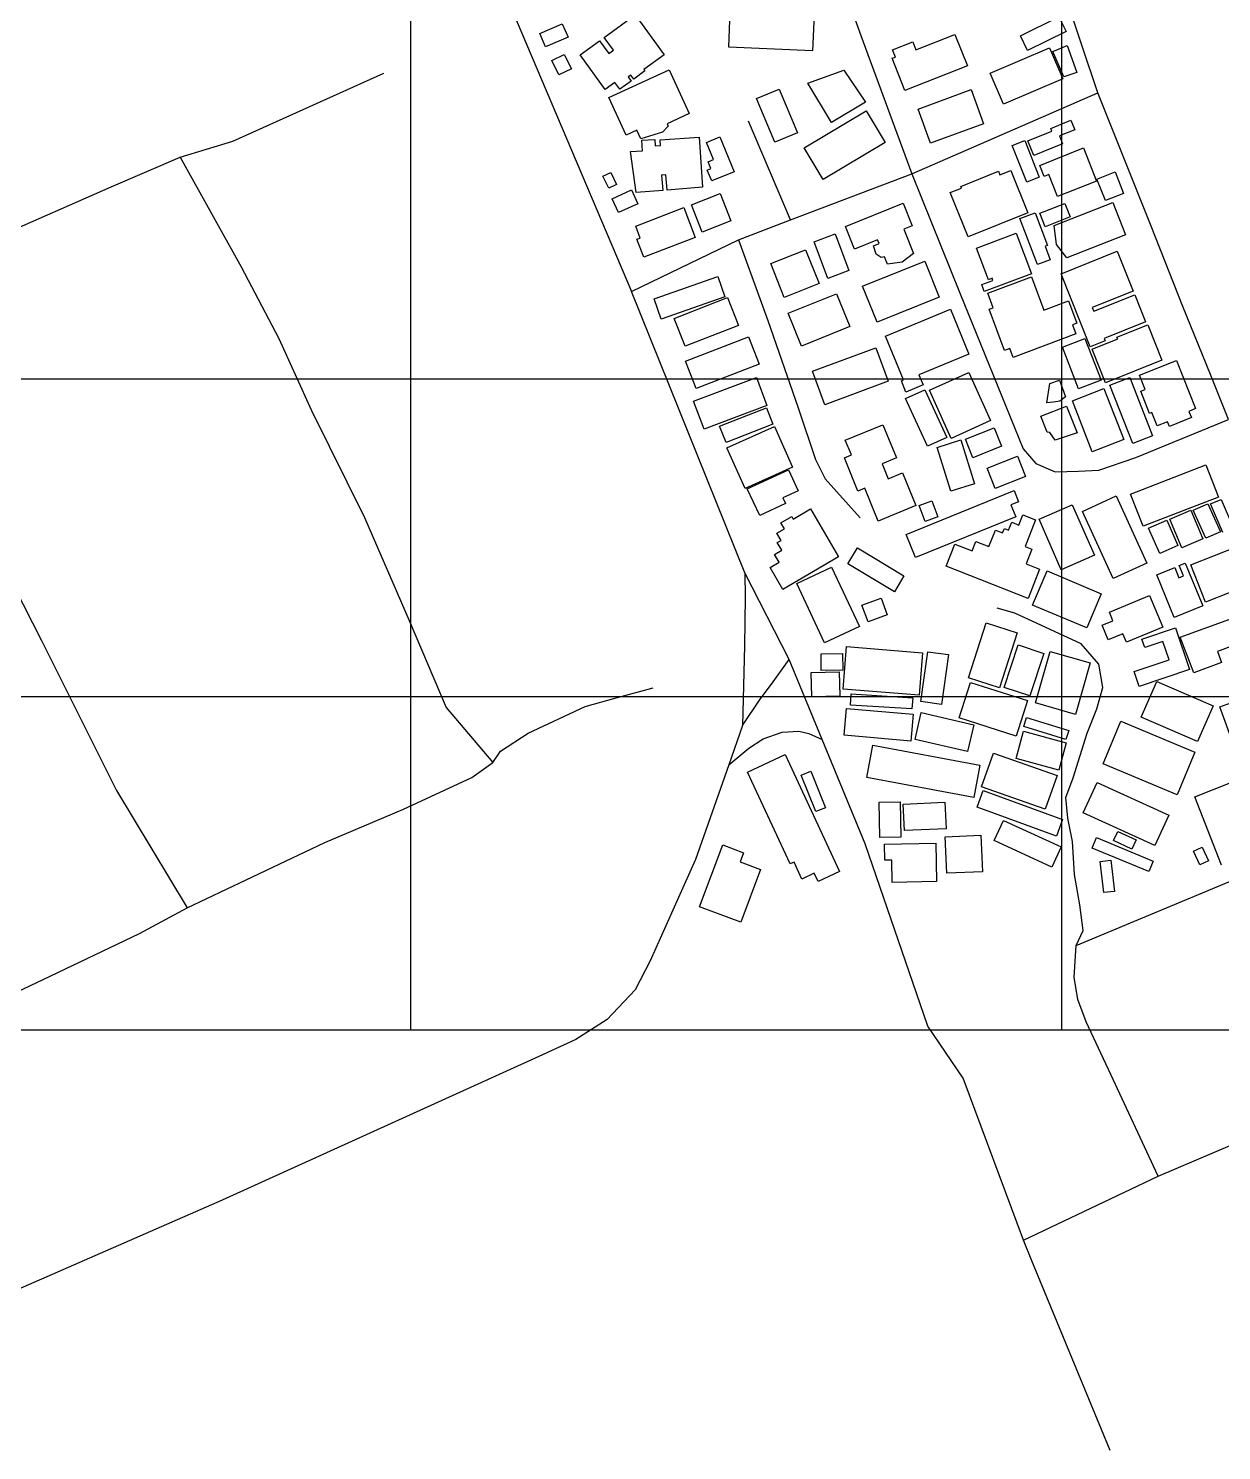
# Model space of a CAD drawing. Header units: metres. Extents: x 375284 to 378017, y 725251 to 730423.
# Drawn here: x 376282.5 to 376649.1, y 726470.8 to 726907.6 of the extents above; entities that cross this region are included whole.
import ezdxf

# ---------------------------------------------------------------- set-up
doc = ezdxf.new("R2010")
doc.units = ezdxf.units.M
for name, color, linetype in [('BUILDINGS', 7, 'Continuous'), ('GRID', 4, 'Continuous'), ('PLOT', 1, 'Continuous'), ('ROADS', 8, 'Continuous')]:
    doc.layers.add(name, color=color, linetype=linetype)

msp = doc.modelspace()

# ---------------------------------------------------------------- linework, layer by layer
at = {"layer": 'BUILDINGS'}
for p, q in [((376459.37, 726904.86), (376468.94, 726911.8)), ((376468.94, 726911.8), (376477.88, 726899.5)), ((376497.68, 726901.81), (376498.12, 726912.93)), ((376523.87, 726911.87), (376523.43, 726900.76)), ((376439.6, 726906.06), (376446.54, 726909.05)), ((376446.54, 726909.05), (376448.31, 726904.94)), ((376587.25, 726905.32), (376599.11, 726911.13)), ((376599.11, 726911.13), (376601.33, 726906.63)), ((376441.36, 726901.94), (376439.6, 726906.06)), ((376448.31, 726904.94), (376441.36, 726901.94)), ((376451.98, 726899.48), (376457.95, 726903.83)), ((376457.95, 726903.83), (376460.84, 726899.85)), ((376462.27, 726900.88), (376459.37, 726904.86)), ((376548, 726901.03), (376554.21, 726903.47)), ((376554.21, 726903.47), (376555.15, 726901.04)), ((376555.15, 726901.04), (376567.17, 726905.75)), ((376567.17, 726905.75), (376570.97, 726896.06)), ((376589.46, 726900.81), (376587.25, 726905.32)), ((376601.33, 726906.63), (376589.46, 726900.81)), ((376443.33, 726897.74), (376447.15, 726899.6)), ((376447.15, 726899.6), (376449.32, 726895.16)), ((376459.72, 726888.82), (376451.98, 726899.48)), ((376460.84, 726899.85), (376462.27, 726900.88)), ((376477.88, 726899.5), (376471.62, 726894.95)), ((376523.43, 726900.76), (376497.68, 726901.81)), ((376547.9, 726898.44), (376548.86, 726898.82)), ((376548.86, 726898.82), (376548, 726901.03)), ((376578, 726893.9), (376596.21, 726901.65)), ((376596.21, 726901.65), (376600.27, 726892.12)), ((376597.18, 726900.56), (376601.65, 726902.33)), ((376600.61, 726892.68), (376597.18, 726900.56)), ((376601.65, 726902.33), (376604.6, 726894.11)), ((376445.49, 726893.3), (376443.33, 726897.74)), ((376449.32, 726895.16), (376445.49, 726893.3)), ((376460.88, 726886.36), (376479.39, 726894.86)), ((376471.92, 726894.54), (376468.48, 726892.04)), ((376471.62, 726894.95), (376471.92, 726894.54)), ((376479.39, 726894.86), (376485.53, 726881.47)), ((376522.01, 726890.76), (376532.99, 726894.77)), ((376532.99, 726894.77), (376539.64, 726885)), ((376551.79, 726888.52), (376547.9, 726898.44)), ((376570.97, 726896.06), (376551.79, 726888.52)), ((376604.6, 726894.11), (376600.61, 726892.68)), ((376462.71, 726891), (376459.72, 726888.82)), ((376464.21, 726888.94), (376462.71, 726891)), ((376467.65, 726891.44), (376464.21, 726888.94)), ((376467.58, 726893.28), (376466.74, 726892.68)), ((376466.74, 726892.68), (376467.65, 726891.44)), ((376468.48, 726892.04), (376467.58, 726893.28)), ((376529.25, 726878.74), (376522.01, 726890.76)), ((376582.06, 726884.35), (376578, 726893.9)), ((376600.27, 726892.12), (376582.06, 726884.35)), ((376466.15, 726874.86), (376460.88, 726886.36)), ((376506.18, 726886.06), (376513.12, 726888.98)), ((376511.86, 726872.62), (376506.18, 726886.06)), ((376513.12, 726888.98), (376518.8, 726875.55)), ((376555.82, 726882.84), (376572.1, 726888.81)), ((376572.1, 726888.81), (376575.95, 726878.32)), ((376485.53, 726881.47), (376478.71, 726878.34)), ((376520.81, 726870.91), (376539.93, 726882.33)), ((376539.64, 726885), (376529.25, 726878.74)), ((376539.93, 726882.33), (376545.74, 726872.59)), ((376559.67, 726872.34), (376555.82, 726882.84)), ((376479.08, 726877.54), (376477.37, 726875.76)), ((376478.71, 726878.34), (376479.08, 726877.54)), ((376575.95, 726878.32), (376559.67, 726872.34)), ((376596.6, 726876.9), (376602.78, 726879.39)), ((376596.97, 726876.02), (376596.6, 726876.9)), ((376602.78, 726879.39), (376603.96, 726876.47)), ((376469.45, 726876.38), (376466.15, 726874.86)), ((376470.68, 726873.69), (376469.45, 726876.38)), ((376477.37, 726875.76), (376470.68, 726873.69)), ((376470.95, 726873.28), (376474.98, 726873.53)), ((376471.16, 726870.01), (376470.95, 726873.28)), ((376474.98, 726873.53), (376475.1, 726871.5)), ((376476.56, 726873.4), (376488.6, 726874.16)), ((376476.68, 726871.6), (376476.56, 726873.4)), ((376488.6, 726874.16), (376489.56, 726858.88)), ((376490.8, 726872.57), (376494.91, 726874.26)), ((376492.96, 726867.3), (376490.8, 726872.57)), ((376494.91, 726874.26), (376499.32, 726863.59)), ((376518.8, 726875.55), (376511.86, 726872.62)), ((376545.74, 726872.59), (376526.63, 726861.17)), ((376584.76, 726871.63), (376588.59, 726873.14)), ((376588.59, 726873.14), (376593.07, 726861.87)), ((376589.56, 726873.03), (376596.97, 726876.02)), ((376591.35, 726868.59), (376589.56, 726873.03)), ((376603.96, 726876.47), (376599.27, 726874.57)), ((376599.27, 726874.57), (376600.24, 726872.18)), ((376467.45, 726869.79), (376471.16, 726870.01)), ((376469.18, 726857.16), (376467.45, 726869.79)), ((376475.1, 726871.5), (376476.68, 726871.6)), ((376526.63, 726861.17), (376520.81, 726870.91)), ((376589.24, 726860.35), (376584.76, 726871.63)), ((376600.24, 726872.18), (376591.35, 726868.59)), ((376593.19, 726865.55), (376606.65, 726870.88)), ((376606.65, 726870.88), (376610.68, 726860.69)), ((376491.07, 726864.11), (376492.19, 726864.58)), ((376492.45, 726860.76), (376491.07, 726864.11)), ((376491.33, 726866.63), (376492.96, 726867.3)), ((376492.19, 726864.58), (376491.33, 726866.63)), ((376499.32, 726863.59), (376492.45, 726860.76)), ((376568.95, 726859.1), (376580.49, 726863.74)), ((376580.49, 726863.74), (376580.92, 726862.64)), ((376580.92, 726862.64), (376584.32, 726864)), ((376584.32, 726864), (376589.53, 726851.01)), ((376594.55, 726862.12), (376593.19, 726865.55)), ((376610.76, 726861.35), (376616.35, 726863.55)), ((376616.35, 726863.55), (376618.96, 726856.9)), ((376459.04, 726862.2), (376461.47, 726863.37)), ((376460.79, 726858.55), (376459.04, 726862.2)), ((376463.22, 726859.7), (376460.79, 726858.55)), ((376461.47, 726863.37), (376463.22, 726859.7)), ((376478.32, 726862.62), (376477.06, 726862.51)), ((376477.06, 726862.51), (376477.45, 726857.86)), ((376478.71, 726857.96), (376478.32, 726862.62)), ((376593.07, 726861.87), (376589.24, 726860.35)), ((376595.99, 726862.7), (376594.55, 726862.12)), ((376598.66, 726855.94), (376595.99, 726862.7)), ((376610.68, 726860.69), (376598.66, 726855.94)), ((376613.37, 726854.71), (376610.76, 726861.35)), ((376461.85, 726855.3), (376467.75, 726858.02)), ((376463.82, 726851.04), (376461.85, 726855.3)), ((376467.75, 726858.02), (376469.72, 726853.77)), ((376477.45, 726857.86), (376469.18, 726857.16)), ((376489.56, 726858.88), (376478.71, 726857.96)), ((376486.26, 726853.44), (376495.06, 726856.9)), ((376495.06, 726856.9), (376498.35, 726848.53)), ((376565.73, 726857.21), (376569.16, 726858.58)), ((376571.17, 726843.64), (376565.73, 726857.21)), ((376569.16, 726858.58), (376568.95, 726859.1)), ((376618.96, 726856.9), (376613.37, 726854.71)), ((376469.72, 726853.77), (376463.82, 726851.04)), ((376469.08, 726846.86), (376483.86, 726852.55)), ((376483.86, 726852.55), (376487.39, 726843.36)), ((376489.54, 726845.07), (376486.26, 726853.44)), ((376533.5, 726846.72), (376551.27, 726853.89)), ((376551.27, 726853.89), (376554.04, 726847.01)), ((376589.53, 726851.01), (376571.17, 726843.64)), ((376587.12, 726849.2), (376591.8, 726850.98)), ((376591.8, 726850.98), (376595.61, 726840.97)), ((376593.25, 726850.81), (376600.94, 726853.79)), ((376594.84, 726846.71), (376593.25, 726850.81)), ((376597.62, 726847.06), (376615.69, 726854.15)), ((376600.94, 726853.79), (376602.53, 726849.69)), ((376615.69, 726854.15), (376619.57, 726844.25)), ((376470.48, 726843.22), (376469.08, 726846.86)), ((376498.35, 726848.53), (376489.54, 726845.07)), ((376536.27, 726839.85), (376533.5, 726846.72)), ((376554.04, 726847.01), (376551.41, 726845.96)), ((376592.5, 726835.09), (376587.12, 726849.2)), ((376602.53, 726849.69), (376594.84, 726846.71)), ((376598.37, 726841.27), (376597.62, 726847.06)), ((376469.46, 726842.83), (376470.48, 726843.22)), ((376471.59, 726837.3), (376469.46, 726842.83)), ((376487.39, 726843.36), (376471.59, 726837.3)), ((376523.95, 726842.09), (376530.4, 726844.48)), ((376528.13, 726830.82), (376523.95, 726842.09)), ((376530.4, 726844.48), (376534.58, 726833.21)), ((376543.39, 726842.72), (376536.27, 726839.85)), ((376543.87, 726841.53), (376543.39, 726842.72)), ((376551.41, 726845.96), (376554.43, 726838.47)), ((376573.81, 726840.15), (376585.98, 726844.7)), ((376585.98, 726844.7), (376590.66, 726832.2)), ((376619.57, 726844.25), (376601.51, 726837.16)), ((376510.59, 726835.37), (376521.26, 726839.63)), ((376521.26, 726839.63), (376525.41, 726829.22)), ((376542.13, 726840.84), (376543.87, 726841.53)), ((376542.91, 726838.28), (376542.13, 726840.84)), ((376544.48, 726837.22), (376542.91, 726838.28)), ((376545.54, 726837.4), (376544.48, 726837.22)), ((376546.4, 726835.23), (376545.54, 726837.4)), ((376554.43, 726838.47), (376550.9, 726835.82)), ((376577.45, 726830.43), (376573.81, 726840.15)), ((376595.61, 726840.97), (376594.83, 726840.68)), ((376594.83, 726840.68), (376596.4, 726836.57)), ((376601.51, 726837.16), (376598.37, 726841.27)), ((376599.76, 726832.25), (376617.04, 726839.18)), ((376617.04, 726839.18), (376621.95, 726826.92)), ((376514.73, 726824.97), (376510.59, 726835.37)), ((376534.58, 726833.21), (376528.13, 726830.82)), ((376538.8, 726828.43), (376557.91, 726836.12)), ((376550.9, 726835.82), (376546.4, 726835.23)), ((376557.91, 726836.12), (376562.35, 726825.11)), ((376596.4, 726836.57), (376592.5, 726835.09)), ((376474.76, 726824.55), (376494.32, 726831.41)), ((376494.32, 726831.41), (376496.52, 726825.15)), ((376525.41, 726829.22), (376514.73, 726824.97)), ((376575.38, 726828.92), (376578.83, 726830.21)), ((376576.18, 726826.78), (376575.38, 726828.92)), ((376590.66, 726832.2), (376576.18, 726826.78)), ((376577.27, 726826.25), (376590.64, 726831.28)), ((376578.6, 726830.85), (376577.45, 726830.43)), ((376578.83, 726830.21), (376578.6, 726830.85)), ((376590.64, 726831.28), (376594.48, 726821.07)), ((376608.74, 726809.83), (376599.76, 726832.25)), ((376476.96, 726818.28), (376474.76, 726824.55)), ((376496.52, 726825.15), (376476.96, 726818.28)), ((376480.95, 726818.54), (376497.33, 726824.93)), ((376497.33, 726824.93), (376500.66, 726816.38)), ((376515.96, 726820.14), (376530.74, 726826.11)), ((376530.74, 726826.11), (376534.83, 726816.01)), ((376543.23, 726817.41), (376538.8, 726828.43)), ((376562.35, 726825.11), (376543.23, 726817.41)), ((376578.93, 726821.83), (376577.27, 726826.25)), ((376621.95, 726826.92), (376609.36, 726821.87)), ((376609.81, 726820.75), (376622.4, 726825.79)), ((376622.4, 726825.79), (376625.74, 726817.45)), ((376520.04, 726810.04), (376515.96, 726820.14)), ((376545.83, 726813.05), (376565.75, 726821.34)), ((376565.75, 726821.34), (376571.47, 726807.56)), ((376577.62, 726821.34), (376578.93, 726821.83)), ((376582.39, 726808.65), (376577.62, 726821.34)), ((376594.48, 726821.07), (376602, 726823.9)), ((376602, 726823.9), (376604.57, 726817.05)), ((376609.36, 726821.87), (376609.81, 726820.75)), ((376484.28, 726810), (376480.95, 726818.54)), ((376500.66, 726816.38), (376484.28, 726810)), ((376534.83, 726816.01), (376520.04, 726810.04)), ((376604.57, 726817.05), (376603.29, 726816.57)), ((376603.29, 726816.57), (376604.32, 726813.8)), ((376625.74, 726817.45), (376613, 726812.36)), ((376616.93, 726812.79), (376626.38, 726816.57)), ((376626.38, 726816.57), (376630.72, 726805.73)), ((376484.39, 726805.36), (376503.79, 726812.83)), ((376503.79, 726812.83), (376507.02, 726804.45)), ((376551.4, 726799.64), (376545.83, 726813.05)), ((376604.32, 726813.8), (376585.05, 726806.55)), ((376600.16, 726809.72), (376607.11, 726812.38)), ((376607.11, 726812.38), (376612.03, 726799.54)), ((376613.28, 726811.65), (376608.74, 726809.83)), ((376609.27, 726809.09), (376617.15, 726812.25)), ((376613, 726812.36), (376613.28, 726811.65)), ((376617.15, 726812.25), (376616.93, 726812.79)), ((376523.35, 726802.31), (376542.83, 726809.54)), ((376542.83, 726809.54), (376546.67, 726799.24)), ((376571.47, 726807.56), (376556.11, 726801.17)), ((376584.03, 726809.26), (376582.39, 726808.65)), ((376585.05, 726806.55), (376584.03, 726809.26)), ((376605.08, 726796.88), (376600.16, 726809.72)), ((376613.4, 726798.8), (376609.27, 726809.09)), ((376487.62, 726796.97), (376484.39, 726805.36)), ((376507.02, 726804.45), (376487.62, 726796.97)), ((376630.72, 726805.73), (376613.4, 726798.8)), ((376623.88, 726801.06), (376635.17, 726805.59)), ((376635.17, 726805.59), (376641.09, 726790.82)), ((376486.85, 726793.13), (376506.18, 726800.37)), ((376506.18, 726800.37), (376509.4, 726791.77)), ((376527.18, 726792), (376523.35, 726802.31)), ((376546.67, 726799.24), (376527.18, 726792)), ((376550.69, 726799.34), (376551.4, 726799.64)), ((376552.11, 726795.93), (376550.69, 726799.34)), ((376557.39, 726798.11), (376552.11, 726795.93)), ((376556.11, 726801.17), (376557.39, 726798.11)), ((376559.33, 726796.48), (376571.44, 726801.92)), ((376571.44, 726801.92), (376578.07, 726787.15)), ((376595.42, 726792.64), (376596.34, 726798.57)), ((376596.34, 726798.57), (376599.3, 726799.62)), ((376599.3, 726799.62), (376601.17, 726794.43)), ((376612.03, 726799.54), (376605.08, 726796.88)), ((376614.78, 726798.06), (376620.84, 726800.43)), ((376621.79, 726780.14), (376614.78, 726798.06)), ((376620.84, 726800.43), (376627.86, 726782.52)), ((376625.63, 726796.73), (376623.88, 726801.06)), ((376552, 726793.91), (376557.91, 726796.64)), ((376558.72, 726779.28), (376552, 726793.91)), ((376557.91, 726796.64), (376564.63, 726782)), ((376565.97, 726781.7), (376559.33, 726796.48)), ((376601.17, 726794.43), (376599.34, 726793.16)), ((376603.23, 726793.22), (376612.93, 726797.01)), ((376612.93, 726797.01), (376619.05, 726781.33)), ((376624.22, 726796.17), (376625.63, 726796.73)), ((376626.95, 726789.33), (376624.22, 726796.17)), ((376490.07, 726784.54), (376486.85, 726793.13)), ((376509.4, 726791.77), (376490.07, 726784.54)), ((376494.87, 726785.41), (376509.23, 726791.04)), ((376509.23, 726791.04), (376511.19, 726786.05)), ((376593.54, 726788.5), (376601.43, 726791.63)), ((376597.43, 726792.78), (376595.42, 726792.64)), ((376599.34, 726793.16), (376597.43, 726792.78)), ((376601.43, 726791.63), (376604.71, 726783.35)), ((376609.34, 726777.54), (376603.23, 726793.22)), ((376627.61, 726789.6), (376626.95, 726789.33)), ((376629.26, 726785.5), (376627.61, 726789.6)), ((376641.09, 726790.82), (376639.03, 726790)), ((376639.03, 726790), (376639.81, 726788.06)), ((376496.83, 726780.41), (376494.87, 726785.41)), ((376511.19, 726786.05), (376496.83, 726780.41)), ((376497.11, 726778.83), (376511.71, 726785.36)), ((376511.71, 726785.36), (376517.29, 726772.88)), ((376533.46, 726781.17), (376545, 726785.89)), ((376545, 726785.89), (376549.18, 726775.67)), ((376578.07, 726787.15), (376565.97, 726781.7)), ((376570.43, 726781.47), (376579.23, 726784.97)), ((376579.23, 726784.97), (376581.5, 726779.28)), ((376595.48, 726783.58), (376593.54, 726788.5)), ((376632.44, 726786.78), (376629.26, 726785.5)), ((376633.02, 726785.34), (376632.44, 726786.78)), ((376639.81, 726788.06), (376633.02, 726785.34)), ((376535.33, 726776.59), (376533.46, 726781.17)), ((376564.63, 726782), (376558.72, 726779.28)), ((376561.72, 726778.94), (376569.01, 726781.21)), ((376569.01, 726781.21), (376573.19, 726767.77)), ((376572.7, 726775.77), (376570.43, 726781.47)), ((376596.29, 726783.53), (376595.48, 726783.58)), ((376597.93, 726781.11), (376596.29, 726783.53)), ((376604.71, 726783.35), (376597.93, 726781.11)), ((376619.05, 726781.33), (376609.34, 726777.54)), ((376627.86, 726782.52), (376621.79, 726780.14)), ((376502.7, 726766.35), (376497.11, 726778.83)), ((376533.19, 726775.72), (376535.33, 726776.59)), ((376565.9, 726765.5), (376561.72, 726778.94)), ((376581.5, 726779.28), (376572.7, 726775.77)), ((376577.09, 726772.59), (376586.42, 726776.26)), ((376586.42, 726776.26), (376588.87, 726770.01)), ((376517.29, 726772.88), (376502.7, 726766.35)), ((376503.38, 726766.24), (376516.03, 726772.06)), ((376516.03, 726772.06), (376519.02, 726765.58)), ((376537.35, 726765.52), (376533.19, 726775.72)), ((376549.18, 726775.67), (376544.8, 726773.88)), ((376544.8, 726773.88), (376546.67, 726769.32)), ((376579.54, 726766.35), (376577.09, 726772.59)), ((376621.13, 726764.6), (376644.28, 726773.57)), ((376644.28, 726773.57), (376648.11, 726763.67)), ((376546.67, 726769.32), (376551.05, 726771.1)), ((376551.05, 726771.1), (376555.15, 726761.03)), ((376573.19, 726767.77), (376565.9, 726765.5)), ((376588.87, 726770.01), (376579.54, 726766.35)), ((376507.18, 726758), (376503.38, 726766.24)), ((376519.02, 726765.58), (376514.31, 726763.4)), ((376514.31, 726763.4), (376515.11, 726761.66)), ((376539.49, 726766.4), (376537.35, 726765.52)), ((376543.61, 726756.31), (376539.49, 726766.4)), ((376552.15, 726752.14), (376585.32, 726765.64)), ((376585.32, 726765.64), (376586.7, 726762.25)), ((376606.35, 726759.27), (376616.72, 726764.01)), ((376616.72, 726764.01), (376626.13, 726743.4)), ((376624.96, 726754.71), (376621.13, 726764.6)), ((376648.11, 726763.67), (376624.96, 726754.71)), ((376515.11, 726761.66), (376507.18, 726758)), ((376517.46, 726756.89), (376522.79, 726760.02)), ((376522.79, 726760.02), (376531.4, 726745.31)), ((376555.15, 726761.03), (376543.61, 726756.31)), ((376556.12, 726761.1), (376560.01, 726762.55)), ((376557.97, 726756.17), (376556.12, 726761.1)), ((376560.01, 726762.55), (376561.86, 726757.62)), ((376586.7, 726762.25), (376584.34, 726761.3)), ((376584.34, 726761.3), (376585.83, 726757.62)), ((376592.99, 726756.85), (376603.14, 726761.32)), ((376603.14, 726761.32), (376609.98, 726745.84)), ((376615.76, 726738.68), (376606.35, 726759.27)), ((376633.12, 726756.88), (376639.61, 726759.61)), ((376639.61, 726759.61), (376643.3, 726750.82)), ((376640.36, 726759.61), (376644.88, 726761.62)), ((376644.2, 726751), (376640.36, 726759.61)), ((376644.88, 726761.62), (376648.72, 726753.02)), ((376645.7, 726761.59), (376648.91, 726762.97)), ((376649.5, 726752.76), (376645.7, 726761.59)), ((376648.91, 726762.97), (376652.7, 726754.14)), ((376513.72, 726755.75), (376517, 726757.67)), ((376514.81, 726753.89), (376513.72, 726755.75)), ((376517, 726757.67), (376517.46, 726756.89)), ((376585.83, 726757.62), (376555.02, 726745.08)), ((376561.86, 726757.62), (376557.97, 726756.17)), ((376583.62, 726753.52), (376584.59, 726755.96)), ((376584.59, 726755.96), (376586.79, 726755.09)), ((376586.79, 726755.09), (376588.04, 726758.25)), ((376588.04, 726758.25), (376591.92, 726756.71)), ((376591.92, 726756.71), (376588.69, 726748.52)), ((376599.84, 726741.35), (376592.99, 726756.85)), ((376626.62, 726754.12), (376632.22, 726756.58)), ((376632.22, 726756.58), (376635.66, 726748.77)), ((376636.81, 726748.1), (376633.12, 726756.88)), ((376512.49, 726752.54), (376514.81, 726753.89)), ((376513.73, 726750.38), (376512.49, 726752.54)), ((376512.57, 726749.7), (376513.73, 726750.38)), ((376555.02, 726745.08), (376552.15, 726752.14)), ((376572.46, 726747.12), (376573.61, 726750.01)), ((376573.61, 726750.01), (376577.57, 726748.46)), ((376577.57, 726748.46), (376579.57, 726753.54)), ((376579.57, 726753.54), (376581.81, 726752.66)), ((376581.81, 726752.66), (376582.35, 726754.01)), ((376582.35, 726754.01), (376583.62, 726753.52)), ((376630.06, 726746.31), (376626.62, 726754.12)), ((376643.3, 726750.82), (376636.81, 726748.1)), ((376648.72, 726753.02), (376644.2, 726751)), ((376511.76, 726746.08), (376513.94, 726747.36)), ((376513.15, 726743.72), (376511.76, 726746.08)), ((376513.94, 726747.36), (376512.57, 726749.7)), ((376534.3, 726743.16), (376537.23, 726748.04)), ((376537.23, 726748.04), (376551.49, 726739.45)), ((376564.47, 726742.41), (376567.15, 726749.22)), ((376567.15, 726749.22), (376572.46, 726747.12)), ((376588.69, 726748.52), (376590.82, 726747.68)), ((376590.82, 726747.68), (376589.04, 726743.17)), ((376609.98, 726745.84), (376599.84, 726741.35)), ((376635.66, 726748.77), (376630.06, 726746.31)), ((376639.65, 726742.81), (376654.21, 726748.56)), ((376510.35, 726742.07), (376513.15, 726743.72)), ((376514.3, 726735.31), (376510.35, 726742.07)), ((376531.4, 726745.31), (376514.3, 726735.31)), ((376518.57, 726737.14), (376529.25, 726742.14)), ((376529.25, 726742.14), (376537.8, 726723.89)), ((376548.55, 726734.58), (376534.3, 726743.16)), ((376589.61, 726732.51), (376564.47, 726742.41)), ((376589.04, 726743.17), (376593.17, 726741.54)), ((376593.17, 726741.54), (376589.61, 726732.51)), ((376626.13, 726743.4), (376615.76, 726738.68)), ((376629.13, 726739.83), (376634.66, 726742.07)), ((376634.66, 726742.07), (376635.96, 726738.87)), ((376636.05, 726742.64), (376637.93, 726743.4)), ((376637.35, 726739.44), (376636.05, 726742.64)), ((376637.93, 726743.4), (376643.3, 726730.23)), ((376644.15, 726731.39), (376639.65, 726742.81)), ((376527.12, 726718.89), (376518.57, 726737.14)), ((376551.49, 726739.45), (376548.55, 726734.58)), ((376591.01, 726730.47), (376595.46, 726741.02)), ((376595.46, 726741.02), (376612.1, 726734)), ((376634.49, 726726.64), (376629.13, 726739.83)), ((376635.96, 726738.87), (376637.35, 726739.44)), ((376658.71, 726737.14), (376644.15, 726731.39)), ((376538.58, 726730.5), (376544.48, 726732.66)), ((376544.48, 726732.66), (376546.37, 726727.49)), ((376612.1, 726734), (376607.66, 726723.46)), ((376614.61, 726728.36), (376626.95, 726733.48)), ((376626.95, 726733.48), (376631.02, 726723.72)), ((376540.48, 726725.32), (376538.58, 726730.5)), ((376607.66, 726723.46), (376591.01, 726730.47)), ((376615.7, 726725.71), (376614.61, 726728.36)), ((376643.3, 726730.23), (376634.49, 726726.64)), ((376636.37, 726720.6), (376661.95, 726729.95)), ((376537.8, 726723.89), (376527.12, 726718.89)), ((376546.37, 726727.49), (376540.48, 726725.32)), ((376571.35, 726708.17), (376576.79, 726725.05)), ((376576.79, 726725.05), (376586.28, 726721.98)), ((376612.41, 726724.35), (376615.7, 726725.71)), ((376614.26, 726719.85), (376612.41, 726724.35)), ((376586.28, 726721.98), (376580.82, 726705.1)), ((376618.73, 726721.7), (376614.26, 726719.85)), ((376619.82, 726719.07), (376618.73, 726721.7)), ((376631.02, 726723.72), (376619.82, 726719.07)), ((376624.58, 726720), (376634.89, 726723.48)), ((376625.45, 726717.43), (376624.58, 726720)), ((376634.89, 726723.48), (376639.18, 726710.75)), ((376640.55, 726709.74), (376636.37, 726720.6)), ((376526.04, 726715.56), (376532.61, 726715.64)), ((376526.1, 726710.42), (376526.04, 726715.56)), ((376532.61, 726715.64), (376532.67, 726710.5)), ((376532.83, 726704.67), (376533.88, 726717.74)), ((376533.88, 726717.74), (376557.17, 726715.86)), ((376557.17, 726715.86), (376556.12, 726702.81)), ((376556.65, 726700.86), (376558.81, 726716.17)), ((376558.81, 726716.17), (376565.15, 726715.27)), ((376565.15, 726715.27), (376562.99, 726699.97)), ((376582.28, 726705.23), (376586.58, 726718.25)), ((376586.58, 726718.25), (376594.49, 726715.64)), ((376594.49, 726715.64), (376590.19, 726702.62)), ((376591.86, 726700.46), (376596.38, 726716.27)), ((376596.38, 726716.27), (376608.74, 726712.73)), ((376631.05, 726719.31), (376625.45, 726717.43)), ((376632.96, 726713.68), (376631.05, 726719.31)), ((376654.08, 726718.61), (376647.79, 726716.26)), ((376647.79, 726716.26), (376649.05, 726712.91)), ((376608.74, 726712.73), (376604.23, 726696.93)), ((376622.19, 726710.05), (376632.96, 726713.68)), ((376639.18, 726710.75), (376623.72, 726705.53)), ((376649.05, 726712.91), (376640.55, 726709.74)), ((376522.98, 726709.81), (376531.64, 726710.04)), ((376523.17, 726702.31), (376522.98, 726709.81)), ((376532.67, 726710.5), (376526.1, 726710.42)), ((376531.64, 726710.04), (376531.83, 726702.53)), ((376568.46, 726695.83), (376571.95, 726706.75)), ((376580.82, 726705.1), (376571.35, 726708.17)), ((376571.95, 726706.75), (376589.48, 726701.16)), ((376623.72, 726705.53), (376622.19, 726710.05)), ((376624.41, 726696.04), (376629.18, 726707.07)), ((376629.18, 726707.07), (376646.45, 726699.6)), ((376648.51, 726699.25), (376672.46, 726707.95)), ((376531.83, 726702.53), (376523.17, 726702.31)), ((376556.12, 726702.81), (376532.83, 726704.67)), ((376535.07, 726699.8), (376535.29, 726703.25)), ((376535.29, 726703.25), (376554.19, 726702.06)), ((376554.19, 726702.06), (376553.96, 726698.6)), ((376590.19, 726702.62), (376582.28, 726705.23)), ((376533.16, 726690.54), (376533.88, 726698.77)), ((376533.88, 726698.77), (376554.33, 726696.98)), ((376553.96, 726698.6), (376535.07, 726699.8)), ((376562.99, 726699.97), (376556.65, 726700.86)), ((376589.48, 726701.16), (376586, 726690.23)), ((376604.23, 726696.93), (376591.86, 726700.46)), ((376646.45, 726699.6), (376641.67, 726688.57)), ((376652.7, 726687.69), (376648.51, 726699.25)), ((376554.33, 726696.98), (376553.61, 726688.75)), ((376554.89, 726689.26), (376556.79, 726697.48)), ((376556.79, 726697.48), (376572.91, 726693.74)), ((376586, 726690.23), (376568.46, 726695.83)), ((376572.91, 726693.74), (376571.01, 726685.53)), ((376588.35, 726693.2), (376589.18, 726695.93)), ((376601.26, 726689.24), (376588.35, 726693.2)), ((376589.18, 726695.93), (376602.11, 726691.98)), ((376612.69, 726681.75), (376618.15, 726694.81)), ((376618.15, 726694.81), (376640.85, 726685.33)), ((376641.67, 726688.57), (376624.41, 726696.04)), ((376553.61, 726688.75), (376533.16, 726690.54)), ((376571.01, 726685.53), (376554.89, 726689.26)), ((376585.93, 726683.37), (376588.22, 726691.75)), ((376588.22, 726691.75), (376601.35, 726688.17)), ((376602.11, 726691.98), (376601.26, 726689.24)), ((376503.41, 726679.17), (376514.99, 726684.56)), ((376514.99, 726684.56), (376531.72, 726648.65)), ((376540.09, 726677.51), (376541.94, 726687.43)), ((376541.94, 726687.43), (376574.78, 726681.3)), ((376575.31, 726674.65), (376578.97, 726685.04)), ((376578.97, 726685.04), (376598.52, 726678.17)), ((376601.35, 726688.17), (376599.07, 726679.79)), ((376640.85, 726685.33), (376635.38, 726672.27)), ((376574.78, 726681.3), (376572.93, 726671.39)), ((376599.07, 726679.79), (376585.93, 726683.37)), ((376635.38, 726672.27), (376612.69, 726681.75)), ((376516.55, 726650.99), (376503.41, 726679.17)), ((376519.92, 726678.24), (376522.9, 726679.44)), ((376524.4, 726667.06), (376519.92, 726678.24)), ((376522.9, 726679.44), (376527.38, 726668.26)), ((376572.93, 726671.39), (376540.09, 726677.51)), ((376598.52, 726678.17), (376594.87, 726667.79)), ((376606.58, 726666.7), (376610.84, 726676)), ((376610.84, 726676), (376632.85, 726665.93)), ((376640.86, 726671.65), (376651.71, 726675.89)), ((376573.98, 726668.45), (376575.83, 726673.55)), ((376594.87, 726667.79), (376575.31, 726674.65)), ((376575.83, 726673.55), (376600.24, 726664.66)), ((376649.07, 726650.61), (376640.86, 726671.65)), ((376527.38, 726668.26), (376524.4, 726667.06)), ((376543.89, 726669.92), (376550.3, 726670.03)), ((376544.09, 726659.09), (376543.89, 726669.92)), ((376550.3, 726670.03), (376550.5, 726659.22)), ((376551.27, 726669.37), (376564.1, 726669.96)), ((376551.65, 726661.22), (376551.27, 726669.37)), ((376564.1, 726669.96), (376564.48, 726661.81)), ((376598.38, 726659.56), (376573.98, 726668.45)), ((376579.19, 726658.16), (376582.03, 726664.36)), ((376582.03, 726664.36), (376599.79, 726656.22)), ((376600.24, 726664.66), (376598.38, 726659.56)), ((376628.6, 726656.63), (376606.58, 726666.7)), ((376632.85, 726665.93), (376628.6, 726656.63)), ((376550.5, 726659.22), (376544.09, 726659.09)), ((376564.48, 726661.81), (376551.65, 726661.22)), ((376564.18, 726659.36), (376575.16, 726659.81)), ((376564.64, 726648.12), (376564.18, 726659.36)), ((376575.16, 726659.81), (376575.61, 726648.57)), ((376609.27, 726655.88), (376610.61, 726659.14)), ((376610.61, 726659.14), (376628.08, 726651.9)), ((376615.91, 726658.18), (376617.21, 726661)), ((376617.21, 726661), (376622.86, 726658.39)), ((376622.86, 726658.39), (376621.54, 726655.57)), ((376488.67, 726637.87), (376495.81, 726656.82)), ((376495.81, 726656.82), (376502.25, 726654.4)), ((376502.25, 726654.4), (376501.21, 726651.6)), ((376545.52, 726657.12), (376561.28, 726657.42)), ((376545.61, 726652.12), (376545.52, 726657.12)), ((376561.28, 726657.42), (376561.5, 726645.58)), ((376596.95, 726650.03), (376579.19, 726658.16)), ((376599.79, 726656.22), (376596.95, 726650.03)), ((376626.73, 726648.64), (376609.27, 726655.88)), ((376621.54, 726655.57), (376615.91, 726658.18)), ((376640.44, 726654.88), (376643.09, 726656.11)), ((376642.38, 726650.7), (376640.44, 726654.88)), ((376643.09, 726656.11), (376645.03, 726651.93)), ((376501.21, 726651.6), (376507.44, 726649.24)), ((376517.74, 726651.55), (376516.55, 726650.99)), ((376520.14, 726646.37), (376517.74, 726651.55)), ((376547.78, 726652.16), (376545.61, 726652.12)), ((376547.92, 726645.32), (376547.78, 726652.16)), ((376611.8, 726651.79), (376615.02, 726652.16)), ((376612.92, 726642.21), (376611.8, 726651.79)), ((376615.02, 726652.16), (376616.13, 726642.58)), ((376628.08, 726651.9), (376626.73, 726648.64)), ((376645.03, 726651.93), (376642.38, 726650.7)), ((376507.44, 726649.24), (376501.36, 726633.09)), ((376523.91, 726648.12), (376520.14, 726646.37)), ((376525.1, 726645.57), (376523.91, 726648.12)), ((376531.72, 726648.65), (376525.1, 726645.57)), ((376561.5, 726645.58), (376547.92, 726645.32)), ((376575.61, 726648.57), (376564.64, 726648.12)), ((376616.13, 726642.58), (376612.92, 726642.21)), ((376501.36, 726633.09), (376488.67, 726637.87))]:
    msp.add_line(p, q, dxfattribs=at)
at = {"layer": 'GRID'}
for p, q in [((376400, 726600), (376400, 728000)), ((376600, 726600), (376600, 728000)), ((376000, 726800), (377400, 726800)), ((376000, 726600), (377400, 726600))]:
    msp.add_line(p, q, dxfattribs=at)
at = {"layer": 'PLOT'}
msp.add_line((377284.02, 726702.36), (376170.82, 726702.36), dxfattribs=at)
at = {"layer": 'ROADS'}
for p, q in [((376387.16, 727016.88), (376467.83, 726826.81)), ((376611.06, 726887.77), (376591.96, 726945.1)), ((376528.2, 726933.61), (376538.21, 726905.38)), ((376538.21, 726905.38), (376553.88, 726862.99)), ((376345.33, 726872.99), (376391.75, 726893.9)), ((376553.88, 726862.99), (376611.06, 726887.77)), ((376627.48, 726846.86), (376611.06, 726887.77)), ((376516.65, 726848.79), (376503.79, 726879.11)), ((376329.2, 726868.06), (376345.33, 726872.99)), ((376308, 726858.97), (376329.2, 726868.06)), ((376329.2, 726868.06), (376347.87, 726834.33)), ((376516.65, 726848.79), (376553.88, 726862.99)), ((376553.88, 726862.99), (376568.81, 726826.11)), ((376263.66, 726839.55), (376308, 726858.97)), ((376500.65, 726842.69), (376516.65, 726848.79)), ((376637.19, 726822.24), (376627.48, 726846.86)), ((376467.83, 726826.81), (376500.65, 726842.69)), ((376500.65, 726842.69), (376509.69, 726817.9)), ((376347.87, 726834.33), (376359.51, 726812.38)), ((376502.63, 726740.36), (376467.83, 726826.81)), ((376568.81, 726826.11), (376581.5, 726794.91)), ((376645.62, 726801.33), (376637.19, 726822.24)), ((376509.69, 726817.9), (376518.95, 726791.03)), ((376359.51, 726812.38), (376369.51, 726790.28)), ((376651.22, 726787.45), (376645.62, 726801.33)), ((376581.5, 726794.91), (376588.07, 726778.5)), ((376369.51, 726790.28), (376385.78, 726757.44)), ((376518.95, 726791.03), (376524.32, 726775.21)), ((376622.7, 726775.81), (376651.22, 726787.45)), ((376588.07, 726778.5), (376591.96, 726774.01)), ((376524.32, 726775.21), (376527.31, 726769.24)), ((376591.96, 726774.01), (376597.92, 726771.47)), ((376605.09, 726771.63), (376611.36, 726771.92)), ((376611.36, 726771.92), (376622.7, 726775.81)), ((376527.31, 726769.24), (376538.06, 726757.3)), ((376597.92, 726771.47), (376605.09, 726771.63)), ((376385.78, 726757.44), (376399.52, 726725.79)), ((376516.28, 726713.79), (376502.63, 726740.36)), ((376502.63, 726740.36), (376502.74, 726732.96)), ((376278.15, 726736.1), (376286.51, 726719.67)), ((376502.74, 726732.96), (376502.46, 726717.96)), ((376585.53, 726728.03), (376580.16, 726729.52)), ((376399.52, 726725.79), (376410.86, 726699.07)), ((376605.98, 726718.63), (376585.53, 726728.03)), ((376286.51, 726719.67), (376309.64, 726673.55)), ((376502.46, 726717.96), (376501.85, 726693.48)), ((376611.36, 726712.36), (376605.98, 726718.63)), ((376510.82, 726706.16), (376516.28, 726713.79)), ((376526.41, 726689.2), (376516.28, 726713.79)), ((376612.55, 726705.19), (376611.36, 726712.36)), ((376453.56, 726699.37), (376463.11, 726702.05)), ((376463.11, 726702.05), (376474.46, 726705.04)), ((376507.31, 726701.61), (376510.82, 726706.16)), ((376610.76, 726698.62), (376612.55, 726705.19)), ((376410.86, 726699.07), (376425.2, 726682.2)), ((376436.1, 726691.16), (376453.56, 726699.37)), ((376501.85, 726693.48), (376507.31, 726701.61)), ((376607.77, 726691.16), (376610.76, 726698.62)), ((376501.85, 726693.48), (376497.68, 726681.46)), ((376427.58, 726685.63), (376436.1, 726691.16)), ((376503.87, 726686.6), (376508.28, 726689.43)), ((376508.28, 726689.43), (376514.1, 726691.45)), ((376514.1, 726691.45), (376519.25, 726691.75)), ((376519.25, 726691.75), (376522.3, 726691.08)), ((376522.3, 726691.08), (376526.41, 726689.2)), ((376539.6, 726657.2), (376526.41, 726689.2)), ((376603.44, 726677.42), (376607.77, 726691.16)), ((376425.2, 726682.2), (376427.58, 726685.63)), ((376497.68, 726681.46), (376503.87, 726686.6)), ((376418.78, 726677.57), (376425.2, 726682.2)), ((376497.68, 726681.46), (376487.45, 726652.35)), ((376397.73, 726667.86), (376418.78, 726677.57)), ((376601.21, 726671.45), (376603.44, 726677.42)), ((376309.64, 726673.55), (376331.29, 726637.56)), ((376601.81, 726665.03), (376601.21, 726671.45)), ((376373.54, 726657.57), (376397.73, 726667.86)), ((376603.3, 726657.87), (376601.81, 726665.03)), ((376331.29, 726637.56), (376373.54, 726657.57)), ((376558.83, 726601.18), (376539.6, 726657.2)), ((376603.89, 726647.71), (376603.3, 726657.87)), ((376487.45, 726652.35), (376473.57, 726621.29)), ((376604.35, 726625.92), (376669.13, 726652.94)), ((376605.54, 726638.45), (376603.89, 726647.71)), ((376316.66, 726629.65), (376331.29, 726637.56)), ((376606.58, 726630.54), (376605.54, 726638.45)), ((376287.1, 726615.46), (376316.66, 726629.65)), ((376604.35, 726625.92), (376606.58, 726630.54)), ((376603.74, 726616.21), (376604.35, 726625.92)), ((376473.57, 726621.29), (376468.94, 726612.34)), ((376250.67, 726598.3), (376287.1, 726615.46)), ((376604.94, 726609.34), (376603.74, 726616.21)), ((376468.94, 726612.34), (376460.28, 726603.23)), ((376607.47, 726602.48), (376604.94, 726609.34)), ((376460.28, 726603.23), (376450.73, 726597.1)), ((376615.09, 726586.35), (376607.47, 726602.48)), ((376450.73, 726597.1), (376439.37, 726591.88)), ((376569.68, 726585.19), (376558.83, 726601.18)), ((376629.57, 726555.15), (376732.59, 726599.05)), ((376439.37, 726591.88), (376342.03, 726547.69)), ((376588.25, 726535.43), (376569.68, 726585.19)), ((376629.57, 726555.15), (376615.09, 726586.35)), ((376588.25, 726535.43), (376629.57, 726555.15)), ((376342.03, 726547.69), (376274.41, 726518.13)), ((376590.8, 726529.08), (376588.25, 726535.43)), ((376614.88, 726470.84), (376590.8, 726529.08))]:
    msp.add_line(p, q, dxfattribs=at)

doc.saveas('drawing.dxf')
